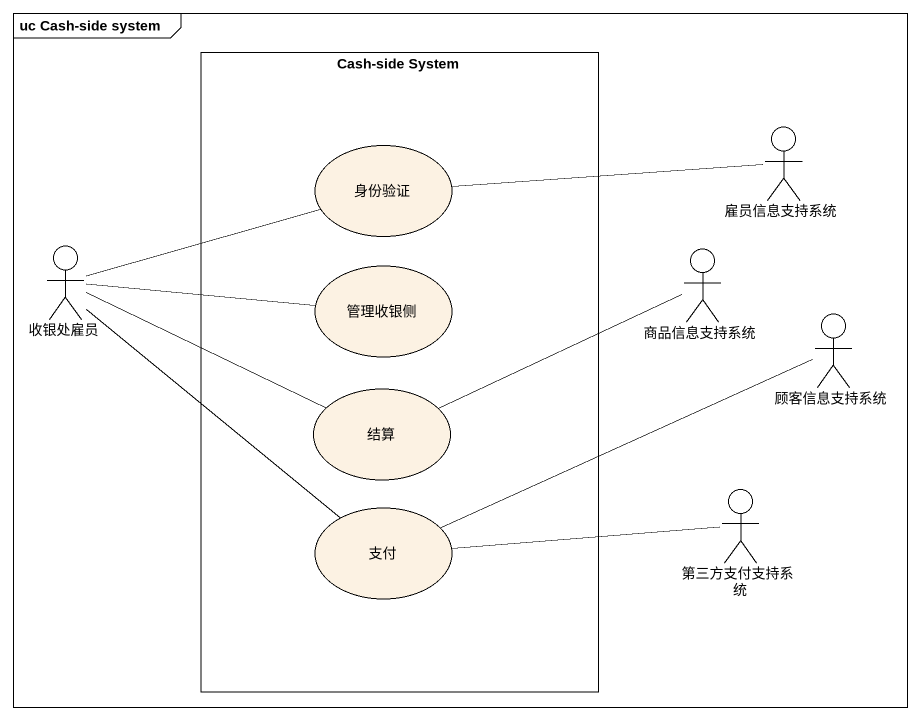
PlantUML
@startuml
mainframe uc Cash-side system
rectangle "Cash-side System" as Cash_side_System {
  usecase 身份验证
  usecase 管理收银侧
  usecase 结算
  usecase 支付
}
actor 雇员信息支持系统
actor 收银处雇员
actor 商品信息支持系统
actor 顾客信息支持系统
actor 第三方支付支持系统
身份验证 -right- 雇员信息支持系统
收银处雇员 -right- 身份验证
收银处雇员 -right- 管理收银侧
收银处雇员 -right- 结算
收银处雇员 -- 支付
结算 -right- 商品信息支持系统
支付 -right- 顾客信息支持系统
支付 -right- 第三方支付支持系统
@enduml
